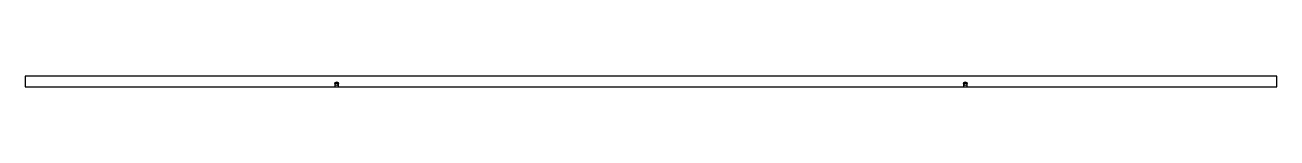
# Model space of a CAD drawing. Header units: millimetres. Extents: x 0 to 2322, y 0 to 20.
import ezdxf

# ---------------------------------------------------------------- set-up
doc = ezdxf.new("R2010")
doc.units = ezdxf.units.MM
doc.layers.add('CUT', color=7, linetype='CONTINUOUS')

msp = doc.modelspace()

# ---------------------------------------------------------------- linework, layer by layer
at = {"layer": 'CUT'}
for points in [[(0, 0), (2322, 0), (2322, 20.14), (0, 20.14)], [(574.75, 0), (581.25, 0), (581.25, 6.14), (574.75, 6.14)], [(1740.75, 0), (1747.25, 0), (1747.25, 6.14), (1740.75, 6.14)]]:
    msp.add_lwpolyline(points, close=True, dxfattribs=at)
for centre in [(578, 6.14), (1744, 6.14)]:
    msp.add_circle(centre, 3.25, dxfattribs=at)

doc.saveas('drawing.dxf')
